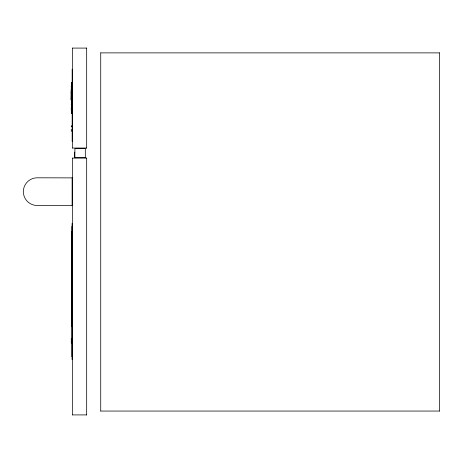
<?xml version="1.0" encoding="UTF-8"?>
<svg xmlns="http://www.w3.org/2000/svg" width="463" height="463" viewBox="0 0 463 463"><rect width="100%" height="100%" fill="white"/><g stroke="black" fill="none" stroke-linecap="round" stroke-linejoin="round"><path stroke-width="0.69" d="M72.558 47.978L72.558 148.148M71.522 82.715L71.522 113.69M71.221 87.715L71.308 88.578L71.395 87.715M71.221 92.05L71.221 92.745M71.395 104.441L71.395 103.579L71.221 104.441M71.221 107.827L71.308 108.689L71.395 107.827M71.863 113.69L71.863 82.715M72.558 158.005L72.558 415.022M74.456 152.223L74.456 156.928M100.731 52.741L100.731 411.196M72.118 205.508L72.118 177.804M86.674 148.148L86.674 47.978M85.314 157.646L85.314 148.501L74.902 148.554L74.856 157.646M72.072 223.444L72.072 359.699M71.69 326.461L71.505 231.772M86.674 415.022L86.674 158.005M439.52 411.196L439.52 52.741M71.522 231.789L71.505 326.461M71.285 89.452L71.215 100.054L71.302 89.434M72.159 141.435L72.159 69.207M71.887 356.701L71.887 226.442M100.876 52.886L439.375 52.886M74.491 152.258L74.815 152.258M74.815 156.888L74.491 156.888M72.668 158.114L86.564 158.114M439.375 411.051L100.876 411.051M72.668 48.088L86.564 48.088M71.545 82.738L71.84 82.738M71.84 113.666L71.545 113.666M86.564 148.038L72.668 148.038M85.261 157.599L74.902 157.599M72.037 205.427L37.202 205.508A13.855 13.855 0 0 1 23.341 191.653A13.855 13.855 0 0 1 37.202 177.798L72.037 177.885M86.564 414.912L72.668 414.912M71.377 97.786L71.221 98.55M74.653 152.42L74.653 156.726M71.597 231.865L71.597 326.369M71.308 86.245L71.308 86.94M71.308 87.802L71.308 88.491M71.308 103.66L71.308 104.354M71.308 107.914L71.308 108.602M71.308 109.471L71.308 110.159M71.331 126.063L71.331 126.717M71.279 129.356L71.279 131.417M71.279 338.603L71.279 343.129M71.215 89.521L71.215 100.037M71.238 86.176L71.395 87.027L71.238 86.176M71.238 109.395L71.395 110.246L71.238 109.395M71.244 125.982L71.429 126.816L71.244 125.982"/></g></svg>
